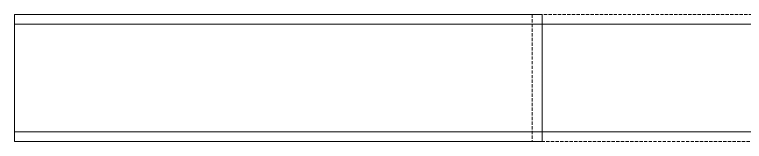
# Model space of a CAD drawing. Header units: inches. Extents: x -441 to 7, y -96 to 2.
# Drawn here: x -440.8 to -217, y -96.3 to -57.3 of the extents above; entities that cross this region are included whole.
import ezdxf

# ---------------------------------------------------------------- set-up
doc = ezdxf.new("R2010")
doc.units = ezdxf.units.IN
doc.header["$MEASUREMENT"] = 0
doc.linetypes.add('Hidden', pattern=[1.429134, 1, -0.429134])
doc.layers.add('Vector Picture Geometry', color=6, linetype='Continuous', lineweight=0)

msp = doc.modelspace()

# ---------------------------------------------------------------- linework, layer by layer
at = {"layer": 'Vector Picture Geometry'}
msp.add_lwpolyline([(-279.04955, -57.28058), (-279.04955, -96.28058), (-440.81332, -96.28058), (-440.81332, -57.28058)], close=True, dxfattribs=at)
at = {"layer": 'Vector Picture Geometry', "linetype": 'Hidden'}
msp.add_lwpolyline([(-282.04955, -57.28058), (-282.04955, -96.28058), (-120.28578, -96.28058), (-120.28578, -57.28058), (-282.04955, -57.28058)], dxfattribs=at)
at = {"layer": 'Vector Picture Geometry'}
msp.add_lwpolyline([(-281.93739, -57.28058), (-282.04955, -57.28058)], dxfattribs=at)
at = {"layer": 'Vector Picture Geometry', "color": 2}
for points in [[(-279.04955, -60.28058), (-440.81332, -60.28058)], [(-282.04955, -60.28058), (-120.28578, -60.28058)], [(-279.04955, -93.28058), (-440.81332, -93.28058)], [(-282.04955, -93.28058), (-120.28578, -93.28058)]]:
    msp.add_lwpolyline(points, dxfattribs=at)

doc.saveas('drawing.dxf')
